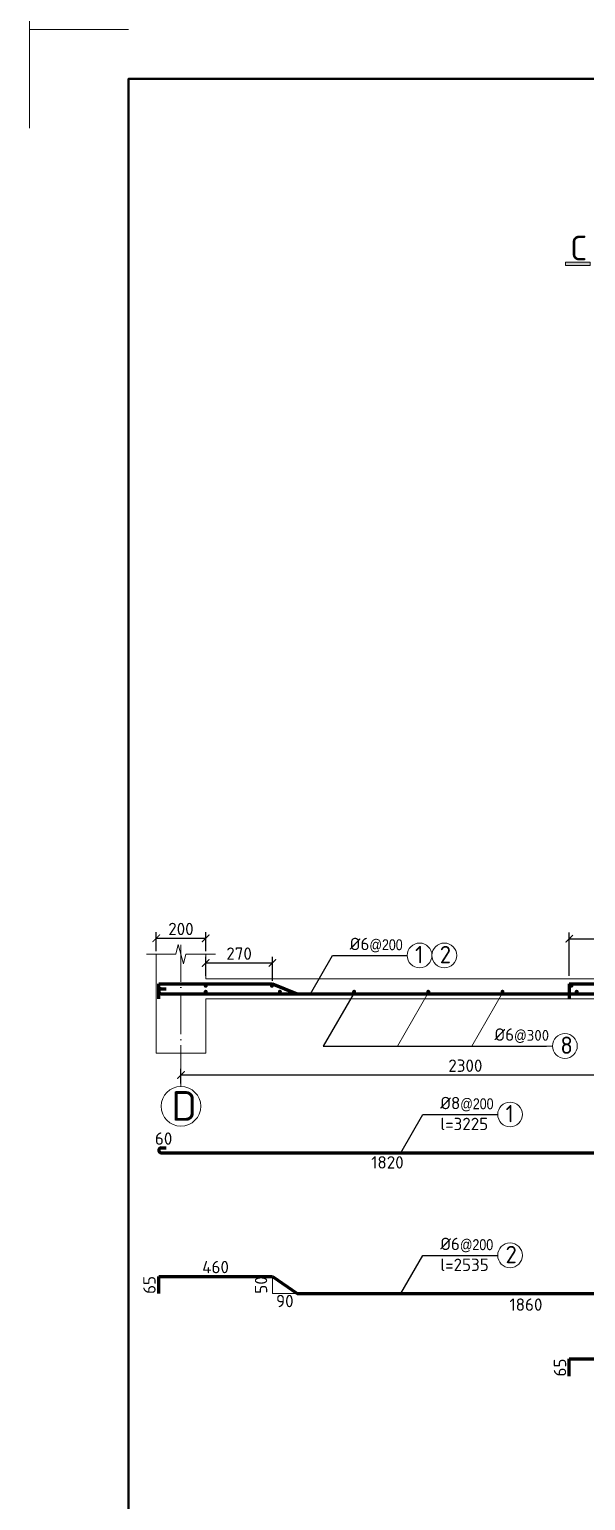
# Model space of a CAD drawing. Header units: millimetres. Extents: x 0 to 4970, y -594 to 1412.
# Drawn here: x 0 to 112.4, y -297.6 to 0 of the extents above; entities that cross this region are included whole.
import ezdxf

# ---------------------------------------------------------------- set-up
doc = ezdxf.new("R2010")
doc.units = ezdxf.units.MM
doc.header["$LTSCALE"] = 0.35
doc.header["$PDMODE"] = 3
doc.linetypes.add('ACAD_ISO04W100', pattern=[30, 24, -3, 0, -3])
doc.layers.get('0').update_dxf_attribs({"lineweight": 50})
for name, color, linetype, lineweight in [('CotThepSan', 13, 'Continuous', 70), ('DoVe', 1, 'Continuous', 18), ('Duong Bao San', 7, 'Continuous', 18), ('Kich Thuoc', 1, 'Continuous', 20), ('Ky Hieu', 4, 'Continuous', 20), ('NetCat', 7, 'Continuous', 20), ('Text', 40, 'Continuous', 20), ('Truc', 3, 'ACAD_ISO04W100', 20)]:
    doc.layers.add(name, color=color, linetype=linetype, lineweight=lineweight)
doc.styles.get("Standard").update_dxf_attribs({"font": 'isocpeur.ttf'})
doc.styles.add('VN', font='')
doc.styles.get('VN').set_extended_font_data('TCVN 7284')
doc.dimstyles.new('Dim20', dxfattribs={"dimtxt": 2.5, "dimasz": 1.5, "dimexe": 1.25, "dimexo": 0.625, "dimtad": 1, "dimlfac": 20, "dimtxsty": 'Standard', "dimblk": 'ARCHTICK', "dimcen": 2.5, "dimadec": 0, "dimazin": 0, "dimtfac": 1, "dimtmove": 0, "dimatfit": 3, "dimfxl": 1, "dimarcsym": 0})
doc.dimstyles.new('Dim20KT', dxfattribs={"dimtxt": 2.5, "dimasz": 1.5, "dimexe": 1.25, "dimexo": 0.625, "dimtad": 1, "dimlfac": 20, "dimtxsty": 'Standard', "dimblk": 'ARCHTICK', "dimcen": 2.5, "dimse1": 1, "dimse2": 1, "dimsd1": 1, "dimsd2": 1, "dimadec": 0, "dimazin": 0, "dimtfac": 1, "dimtmove": 0, "dimatfit": 3, "dimfxl": 1, "dimarcsym": 0})

# ---------------------------------------------------------------- blocks, each defined once
blk = doc.blocks.new('*D2050')
at = {"layer": 'Defpoints', "color": 0}
for p in [(26.63, -226.26), (26.63, -226.26), (27.63, -226.26)]:
    blk.add_point(p, dxfattribs=at)
at = {"layer": 'Kich Thuoc', "color": 0, "insert": (27.13, -224.38), "char_height": 2.5, "attachment_point": 5}
blk.add_mtext('60', dxfattribs=at)
blk = doc.blocks.new('_ArchTick')
at = {"color": 0, "linetype": 'ByBlock', "const_width": 0.15}
blk.add_lwpolyline([(-0.5, -0.5), (0.5, 0.5)], dxfattribs=at)
blk = doc.blocks.new('*D2126')
at = {"layer": 'Defpoints', "color": 0}
for p in [(26.13, -252.25), (49.13, -252.25), (49.13, -252.25)]:
    blk.add_point(p, dxfattribs=at)
at = {"layer": 'Kich Thuoc', "color": 0, "insert": (37.63, -250.38), "char_height": 2.5, "attachment_point": 5}
blk.add_mtext('460', dxfattribs=at)
blk = doc.blocks.new('*D2127')
at = {"layer": 'Defpoints', "color": 0}
for p in [(26.13, -252.25), (26.13, -255.75), (26.13, -255.75)]:
    blk.add_point(p, dxfattribs=at)
at = {"layer": 'Kich Thuoc', "color": 0, "insert": (24.26, -254), "char_height": 2.5, "attachment_point": 5, "rotation": 90}
blk.add_mtext('65', dxfattribs=at)
blk = doc.blocks.new('*D2128')
at = {"layer": 'Defpoints', "color": 0}
for p in [(54.13, -255.75), (146.63, -255.75), (146.63, -259.85)]:
    blk.add_point(p, dxfattribs=at)
at = {"layer": 'Kich Thuoc', "color": 0, "insert": (100.38, -257.97), "char_height": 2.5, "attachment_point": 5}
blk.add_mtext('1860', dxfattribs=at)
blk = doc.blocks.new('*D2129')
at = {"layer": 'Defpoints', "color": 0}
for p in [(109.13, -268.96), (168.13, -268.96), (168.13, -268.96)]:
    blk.add_point(p, dxfattribs=at)
at = {"layer": 'Kich Thuoc', "color": 0, "insert": (138.63, -267.09), "char_height": 2.5, "attachment_point": 5}
blk.add_mtext('1180', dxfattribs=at)
blk = doc.blocks.new('*D2130')
at = {"layer": 'Defpoints', "color": 0}
for p in [(109.13, -268.96), (109.13, -272.46), (109.13, -272.46)]:
    blk.add_point(p, dxfattribs=at)
at = {"layer": 'Kich Thuoc', "color": 0, "insert": (107.26, -270.71), "char_height": 2.5, "attachment_point": 5, "rotation": 90}
blk.add_mtext('65', dxfattribs=at)
blk = doc.blocks.new('*D2055')
at = {"layer": 'Defpoints', "color": 0}
for p in [(35.63, -183.86), (25.63, -187.09), (35.63, -187.09)]:
    blk.add_point(p, dxfattribs=at)
at = {"layer": 'Kich Thuoc', "color": 0, "lineweight": -2}
for p, q in [((25.63, -186.46), (25.63, -182.61)), ((25.63, -183.86), (35.63, -183.86)), ((35.63, -186.46), (35.63, -182.61))]:
    blk.add_line(p, q, dxfattribs=at)
at = {"layer": 'Kich Thuoc', "color": 0, "lineweight": -2, "xscale": 1.5, "yscale": 1.5, "zscale": 1.5, "rotation": 180}
blk.add_blockref('_ArchTick', (25.63, -183.86), dxfattribs=at)
at = {"layer": 'Kich Thuoc', "color": 0, "lineweight": -2, "xscale": 1.5, "yscale": 1.5, "zscale": 1.5}
blk.add_blockref('_ArchTick', (35.63, -183.86), dxfattribs=at)
at = {"layer": 'Kich Thuoc', "color": 0, "insert": (30.63, -181.98), "char_height": 2.5, "attachment_point": 5}
blk.add_mtext('200', dxfattribs=at)
blk = doc.blocks.new('*D2135')
at = {"layer": 'Defpoints', "color": 0}
for p in [(49.13, -188.85), (35.63, -192.08), (49.13, -193.08)]:
    blk.add_point(p, dxfattribs=at)
at = {"layer": 'Kich Thuoc', "color": 0, "lineweight": -2}
for p, q in [((35.63, -191.46), (35.63, -187.6)), ((35.63, -188.85), (49.13, -188.85)), ((49.13, -192.46), (49.13, -187.6))]:
    blk.add_line(p, q, dxfattribs=at)
at = {"layer": 'Kich Thuoc', "color": 0, "lineweight": -2, "xscale": 1.5, "yscale": 1.5, "zscale": 1.5, "rotation": 180}
blk.add_blockref('_ArchTick', (35.63, -188.85), dxfattribs=at)
at = {"layer": 'Kich Thuoc', "color": 0, "lineweight": -2, "xscale": 1.5, "yscale": 1.5, "zscale": 1.5}
blk.add_blockref('_ArchTick', (49.13, -188.85), dxfattribs=at)
at = {"layer": 'Kich Thuoc', "color": 0, "insert": (42.38, -186.97), "char_height": 2.5, "attachment_point": 5}
blk.add_mtext('270', dxfattribs=at)
blk = doc.blocks.new('*D2057')
at = {"layer": 'Defpoints', "color": 0}
for p in [(140.63, -183.96), (109.13, -192.08), (140.63, -192.08)]:
    blk.add_point(p, dxfattribs=at)
at = {"layer": 'Kich Thuoc', "color": 0, "lineweight": -2}
for p, q in [((109.13, -191.46), (109.13, -182.71)), ((109.13, -183.96), (140.63, -183.96)), ((140.63, -191.46), (140.63, -182.71))]:
    blk.add_line(p, q, dxfattribs=at)
at = {"layer": 'Kich Thuoc', "color": 0, "lineweight": -2, "xscale": 1.5, "yscale": 1.5, "zscale": 1.5, "rotation": 180}
blk.add_blockref('_ArchTick', (109.13, -183.96), dxfattribs=at)
at = {"layer": 'Kich Thuoc', "color": 0, "lineweight": -2, "xscale": 1.5, "yscale": 1.5, "zscale": 1.5}
blk.add_blockref('_ArchTick', (140.63, -183.96), dxfattribs=at)
at = {"layer": 'Kich Thuoc', "color": 0, "insert": (124.88, -182.09), "char_height": 2.5, "attachment_point": 5}
blk.add_mtext('630', dxfattribs=at)
blk = doc.blocks.new('*D2100')
at = {"layer": 'Defpoints', "color": 0}
for p in [(49.13, -252.25), (48.7, -255.75), (49.13, -255.75)]:
    blk.add_point(p, dxfattribs=at)
at = {"layer": 'Kich Thuoc', "color": 0, "insert": (46.82, -254), "char_height": 2.5, "attachment_point": 5, "rotation": 90}
blk.add_mtext('50', dxfattribs=at)
blk = doc.blocks.new('*D2101')
at = {"layer": 'Defpoints', "color": 0}
for p in [(49.13, -255.75), (54.13, -255.75), (54.13, -259.13)]:
    blk.add_point(p, dxfattribs=at)
at = {"layer": 'Kich Thuoc', "color": 0, "insert": (51.63, -257.25), "char_height": 2.5, "attachment_point": 5}
blk.add_mtext('90', dxfattribs=at)
blk = doc.blocks.new('*D2146')
at = {"layer": 'Defpoints', "color": 0}
for p in [(145.63, -211.18), (30.63, -213.86), (145.63, -211.52)]:
    blk.add_point(p, dxfattribs=at)
at = {"layer": 'Kich Thuoc', "color": 0, "lineweight": -2}
for p, q in [((30.63, -213.23), (30.63, -210.27)), ((30.63, -211.52), (145.63, -211.52)), ((145.63, -211.8), (145.63, -212.77))]:
    blk.add_line(p, q, dxfattribs=at)
at = {"layer": 'Kich Thuoc', "color": 0, "lineweight": -2, "xscale": 1.5, "yscale": 1.5, "zscale": 1.5, "rotation": 180}
blk.add_blockref('_ArchTick', (30.63, -211.52), dxfattribs=at)
at = {"layer": 'Kich Thuoc', "color": 0, "lineweight": -2, "xscale": 1.5, "yscale": 1.5, "zscale": 1.5}
blk.add_blockref('_ArchTick', (145.63, -211.52), dxfattribs=at)
at = {"layer": 'Kich Thuoc', "color": 0, "insert": (88.13, -209.64), "char_height": 2.5, "attachment_point": 5}
blk.add_mtext('2300', dxfattribs=at)
blk = doc.blocks.new('*D2119')
at = {"layer": 'Defpoints', "color": 0}
for p in [(26.63, -224.05), (118.13, -224.05), (118.13, -231.08)]:
    blk.add_point(p, dxfattribs=at)
at = {"layer": 'Kich Thuoc', "color": 0, "insert": (72.38, -229.2), "char_height": 2.5, "attachment_point": 5}
blk.add_mtext('1820', dxfattribs=at)

msp = doc.modelspace()

# ---------------------------------------------------------------- hatches: boundary and pattern name
at = {"layer": 'NetCat'}
h = msp.add_hatch(color=256, dxfattribs=at)
h.paths.add_polyline_path([(113.351974, -47.064742), (113.351974, -47.764742), (108.351974, -47.764742), (108.351974, -47.064742)])
edge = h.paths.add_edge_path(flags=17)
edge.add_line((108.351974, -47.064742), (113.351974, -47.064742))

# ---------------------------------------------------------------- linework, layer by layer
msp.add_lwpolyline([(20, -584), (830, -584), (830, -10), (20, -10)], close=True)
at = {"layer": 'CotThepSan'}
for p, q in [((26.134345, -196.080355), (26.134345, -193.080355)), ((26.134345, -193.080355), (49.134345, -193.080355)), ((49.134345, -193.080355), (54.134345, -195.080355)), ((109.134345, -193.080355), (182.134345, -193.080355)), ((109.134345, -193.080355), (109.134345, -196.080355)), ((26.634345, -194.080355), (27.634345, -194.080355)), ((26.634345, -195.080355), (118.634345, -195.080355)), ((54.134345, -195.080355), (147.134345, -195.080355)), ((26.634345, -226.257081), (27.634345, -226.257081)), ((26.634345, -227.257081), (118.134345, -227.257081)), ((26.134345, -255.753816), (26.134345, -252.253816)), ((26.134345, -252.253816), (49.134345, -252.253816)), ((49.134345, -252.253816), (54.134345, -255.753816)), ((54.134345, -255.753816), (146.634345, -255.753816)), ((109.134345, -272.460407), (109.134345, -268.960407)), ((109.134345, -268.960407), (168.134345, -268.960407))]:
    msp.add_line(p, q, dxfattribs=at)
at = {"layer": 'CotThepSan', "color": 1, "const_width": 0.4}
for points in [[(35.434345, -193.480355, 1), (35.834345, -193.480355, 1)], [(48.822542, -193.480355, 1), (49.222542, -193.480355, 1)], [(109.35635, -193.480355, 1), (109.75635, -193.480355, 1)], [(35.434345, -194.680355, 1), (35.834345, -194.680355, 1)], [(50.434345, -194.680355, 1), (50.834345, -194.680355, 1)], [(65.434345, -194.680355, 1), (65.834345, -194.680355, 1)], [(80.434345, -194.680355, 1), (80.834345, -194.680355, 1)], [(95.434345, -194.680355, 1), (95.834345, -194.680355, 1)], [(110.434345, -194.680355, 1), (110.834345, -194.680355, 1)]]:
    msp.add_lwpolyline(points, format="xyb", close=True, dxfattribs=at)
at = {"layer": 'CotThepSan'}
for centre in [(26.634345, -194.580355), (26.634345, -226.757081)]:
    msp.add_arc(centre, 0.5, 90, 270, dxfattribs=at)
at = {"layer": 'DoVe'}
for p, q in [((49.134345, -252.253816), (49.134345, -255.753816)), ((49.134345, -255.753816), (54.134345, -255.753816))]:
    msp.add_line(p, q, dxfattribs=at)
at = {"layer": 'Duong Bao San'}
for p, q in [((25.634345, -192.080355), (25.634345, -187.080355)), ((35.634345, -192.080355), (35.634345, -187.080355)), ((25.634345, -207.080355), (25.634345, -192.080355)), ((35.634345, -207.080355), (35.634345, -196.080355)), ((25.634345, -207.080355), (35.634345, -207.080355))]:
    msp.add_line(p, q, dxfattribs=at)
for points in [[(35.634345, -192.080355), (265.634345, -192.080355), (318.134345, -192.080355)], [(35.634345, -196.080355), (140.634345, -196.080355)]]:
    msp.add_lwpolyline(points, dxfattribs=at)
at = {"layer": 'Ky Hieu'}
for p, q in [((0, 0), (0, 20)), ((0, 0), (20, 0)), ((0, 0), (20, 0)), ((0, 0), (0, -20)), ((65.881336, -187.331123), (76.37467, -187.331123)), ((80.634345, -194.880355), (74.412172, -205.657475)), ((95.634345, -194.880355), (89.412172, -205.657475)), ((104.504597, -205.657475), (105.75149, -205.657475)), ((84.269781, -248.004584), (94.669781, -248.004584))]:
    msp.add_line(p, q, dxfattribs=at)
msp.add_lwpolyline([(23.634345, -187.080355), (23.634345, -187.080355), (29.563793, -187.080355), (30.081431, -185.148503), (31.116707, -189.012207), (31.634345, -187.080355), (37.634345, -187.080355), (37.634345, -187.080355)], dxfattribs=at)
for centre, radius in [((78.87467, -187.331123), 2.5), ((83.87467, -187.331123), 2.5), ((108.25149, -205.657475), 2.5), ((30.634345, -217.856292), 4), ((97.169781, -219.507849), 2.5), ((97.169781, -248.004584), 2.5)]:
    msp.add_circle(centre, radius, dxfattribs=at)
at = {"layer": 'NetCat'}
msp.add_line((113.351974, -47.764742), (108.351974, -47.764742), dxfattribs=at)
msp.add_lwpolyline([(113.351974, -47.064742), (113.351974, -47.764742), (108.351974, -47.764742), (108.351974, -47.064742), (113.351974, -47.064742)], dxfattribs=at)
at = {"layer": 'Truc'}
msp.add_line((30.634345, -213.856292), (30.634345, -185.161653), dxfattribs=at)

# ---------------------------------------------------------------- texts
at = {"layer": 'Kich Thuoc', "color": 2}
msp.add_text('D', height=6, dxfattribs=at).set_placement((28.684048, -220.780934))
at = {"layer": 'Ky Hieu', "style": 'VN'}
for s, p in [('1', (77.960646, -188.914257)), ('2', (82.960646, -188.914257)), ('8', (107.337467, -207.240609)), ('1', (96.255758, -221.090983)), ('2', (96.255758, -249.587719))]:
    msp.add_text(s, height=3.5, dxfattribs=at).set_placement(p)
at = {"layer": 'Ky Hieu', "char_height": 2.5, "attachment_point": 7}
for s, insert in [('%%C6{\\fVNI-Helve-Condense|b0|i0|c0|p2;\\H0.875x;@200}', (64.754327, -186.706123)), ('%%C6{\\fVNI-Helve-Condense|b0|i0|c0|p2;\\H0.875x;@\\fISOCPEUR|b0|i0|c0|p34;300}', (94.011263, -205.032475)), ('%%C8{\\fVNI-Helve-Condense|b0|i0|c0|p2;\\H0.875x;@200}', (83.049439, -218.882849)), ('l=3225', (83.072118, -222.672895)), ('%%C6{\\fVNI-Helve-Condense|b0|i0|c0|p2;\\H0.875x;@200}', (83.049439, -247.379584)), ('l=2535', (83.072118, -251.16963))]:
    msp.add_mtext(s, dxfattribs=dict(at, insert=insert))
at = {"layer": 'Text', "insert": (109.32875, -41.726069), "char_height": 5, "width": 5.94467703, "attachment_point": 1, "style": 'VN'}
msp.add_mtext('C', dxfattribs=at)

# ---------------------------------------------------------------- dimensions: what is measured, and where the dimension line sits
at = {"layer": 'Kich Thuoc'}
for base, p1, p2, dimstyle, picture, middle in [((35.634345, -183.855064), (25.634345, -187.088859), (35.634345, -187.088859), 'Dim20', '*D2055', (30.634345, -181.980064)), ((140.634345, -183.963357), (109.134345, -192.080355), (140.634345, -192.080355), 'Dim20', '*D2057', (124.884345, -182.088357)), ((145.634345, -211.516242), (30.634345, -213.856292), (145.634345, -211.177377), 'Dim20', '*D2146', (88.134345, -209.641242)), ((49.134345, -252.253816), (26.134345, -252.253816), (49.134345, -252.253816), 'Dim20KT', '*D2126', (37.634345, -250.378816)), ((168.134345, -268.960407), (109.134345, -268.960407), (168.134345, -268.960407), 'Dim20KT', '*D2129', (138.634345, -267.085407))]:
    dim = msp.add_linear_dim(base=base, p1=p1, p2=p2, dimstyle=dimstyle, dxfattribs=at)
    dim.commit()
    dim.dimension.update_dxf_attribs({"geometry": picture, "text_midpoint": middle})
dim = msp.add_linear_dim(base=(49.134345, -188.84656), p1=(35.634345, -192.080355), p2=(49.134345, -193.080355), dimstyle='Dim20', override={"dimtmove": 1}, dxfattribs=at)
dim.commit()
dim.dimension.update_dxf_attribs({"geometry": '*D2135', "text_midpoint": (42.384345, -186.97156)})
for base, p1, p2, text, picture, middle in [((26.634345, -226.257081), (27.634345, -226.257081), (26.634345, -226.257081), '60', '*D2050', (27.134345, -226.257081)), ((54.134345, -259.12965), (49.134345, -255.753816), (54.134345, -255.753816), '90', '*D2101', (51.634345, -259.12965))]:
    dim = msp.add_linear_dim(base=base, p1=p1, p2=p2, text=text, dimstyle='Dim20KT', dxfattribs=at)
    dim.commit()
    dim.dimension.update_dxf_attribs({"geometry": picture, "text_midpoint": middle, "dimtype": 160})
for base, p1, p2, text, picture, middle in [((118.134345, -231.07552), (26.634345, -224.045618), (118.134345, -224.045618), '1820', '*D2119', (72.384345, -229.20052)), ((146.634345, -259.846771), (54.134345, -255.753816), (146.634345, -255.753816), '1860', '*D2128', (100.384345, -257.971771))]:
    dim = msp.add_linear_dim(base=base, p1=p1, p2=p2, text=text, dimstyle='Dim20KT', dxfattribs=at)
    dim.commit()
    dim.dimension.update_dxf_attribs({"geometry": picture, "text_midpoint": middle})
for base, p1, p2, text, picture, middle in [((26.134345, -255.753816), (26.134345, -252.253816), (26.134345, -255.753816), '65', '*D2127', (26.134345, -254.003816)), ((48.699572, -255.753816), (49.134345, -252.253816), (49.134345, -255.753816), '50', '*D2100', (48.699572, -254.003816)), ((109.134345, -272.460407), (109.134345, -268.960407), (109.134345, -272.460407), '65', '*D2130', (109.134345, -270.710407))]:
    dim = msp.add_linear_dim(base=base, p1=p1, p2=p2, angle=90, text=text, dimstyle='Dim20KT', dxfattribs=at)
    dim.commit()
    dim.dimension.update_dxf_attribs({"geometry": picture, "text_midpoint": middle, "dimtype": 160})

# ---------------------------------------------------------------- leaders
at = {"layer": 'Ky Hieu', "annotation_type": 0, "has_hookline": 1, "hookline_direction": 0}
for points, dimstyle, text_width in [([(56.792544, -195.080355), (61.266565, -187.331123), (65.34967, -187.331123)], 'Dim20', 10.4), ([(65.634345, -194.880355), (59.412172, -205.657475), (93.386263, -205.657475)], 'Dim20KT', 10.493333), ([(75.087656, -255.753816), (79.561677, -248.004584), (83.644781, -248.004584)], 'Dim20', 10.4)]:
    msp.add_leader(points, dimstyle=dimstyle, override={"dimgap": 0.625, "dimtad": 1, "dimldrblk": 'None'}, dxfattribs=dict(at, text_width=text_width))
at = {"layer": 'Ky Hieu'}
msp.add_leader([(75.087656, -227.257081), (79.561677, -219.507849), (94.669781, -219.507849)], dimstyle='Dim20', override={"dimgap": 0.625, "dimtad": 1, "dimldrblk": 'None'}, dxfattribs=at)

doc.saveas('drawing.dxf')
